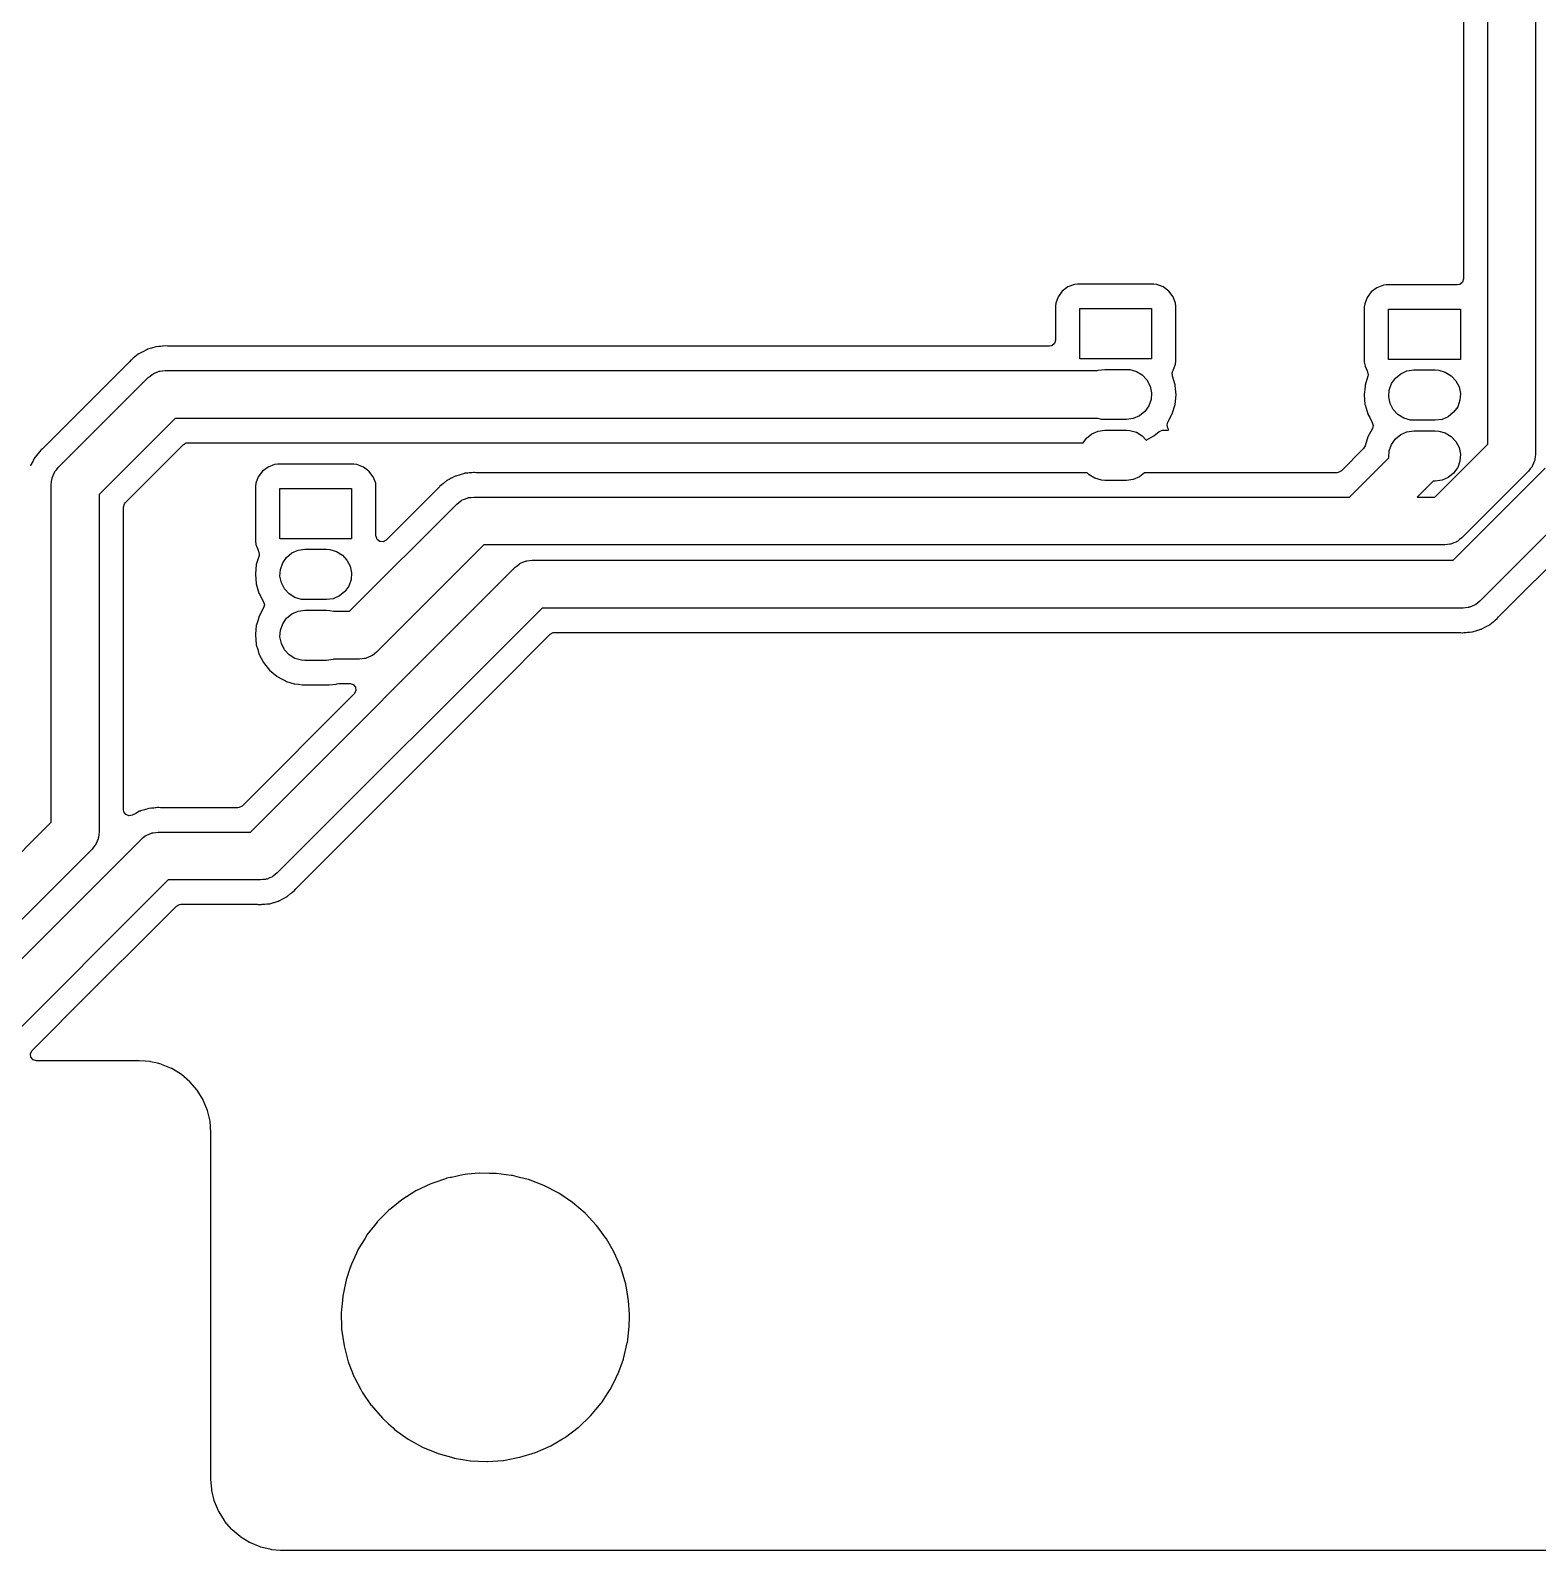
# Model space of a CAD drawing. Extents: x 3.12 to 8.82, y -4 to -1.46.
# Drawn here: x 6.959 to 8.199, y -3.965 to -2.714 of the extents above; entities that cross this region are included whole.
import ezdxf

# ---------------------------------------------------------------- set-up
doc = ezdxf.new("R2010")
doc.units = 0
doc.header["$MEASUREMENT"] = 0
doc.layers.add('BLACK', color=7, linetype='CONTINUOUS')

msp = doc.modelspace()

# ---------------------------------------------------------------- linework, layer by layer
at = {"layer": 'BLACK', "linetype": 'CONTINUOUS'}
for p, q in [((8.1583, -3.0549), (8.1583, -2.0733)), ((8.1977, -2.0651), (8.1977, -3.063)), ((8.1383, -2.0836), (8.1383, -2.9189)), ((7.8129, -2.9255), (7.8083, -2.929)), ((7.8183, -2.9235), (7.8129, -2.9255)), ((7.8208, -2.9232), (7.8183, -2.9235)), ((7.8836, -2.9232), (7.8208, -2.9232)), ((7.886, -2.9235), (7.8836, -2.9232)), ((7.8914, -2.9255), (7.886, -2.9235)), ((7.896, -2.929), (7.8914, -2.9255)), ((8.0725, -2.9241), (8.0671, -2.9261)), ((8.0749, -2.9238), (8.0725, -2.9241)), ((8.1333, -2.9238), (8.0749, -2.9238)), ((8.1354, -2.9234), (8.1333, -2.9238)), ((8.1375, -2.9215), (8.1354, -2.9234)), ((8.1383, -2.9189), (8.1375, -2.9215)), ((7.8049, -2.9336), (7.8029, -2.9389)), ((7.8083, -2.929), (7.8049, -2.9336)), ((7.8994, -2.9336), (7.896, -2.929)), ((7.9015, -2.9389), (7.8994, -2.9336)), ((8.0591, -2.9341), (8.0571, -2.9395)), ((8.0625, -2.9295), (8.0591, -2.9341)), ((8.0671, -2.9261), (8.0625, -2.9295)), ((7.8029, -2.9389), (7.8026, -2.9414)), ((7.8026, -2.9414), (7.8026, -2.9693)), ((7.8226, -2.9846), (7.8226, -2.9433)), ((7.8226, -2.9433), (7.8817, -2.9433)), ((7.8817, -2.9433), (7.8817, -2.9846)), ((7.9017, -2.9414), (7.9015, -2.9389)), ((7.9017, -2.9865), (7.9017, -2.9414)), ((8.0571, -2.9395), (8.0568, -2.9419)), ((8.0568, -2.9419), (8.0568, -2.9871)), ((8.0768, -2.9852), (8.0768, -2.9438)), ((8.0768, -2.9438), (8.1359, -2.9438)), ((8.1359, -2.9438), (8.1359, -2.9852)), ((7.0588, -2.9759), (7.0555, -2.9768)), ((7.0623, -2.9748), (7.0588, -2.9759)), ((7.0588, -2.9759), (7.0588, -2.9759)), ((7.0625, -2.9748), (7.0623, -2.9748)), ((7.0627, -2.9747), (7.0625, -2.9748)), ((7.065, -2.9745), (7.0627, -2.9747)), ((7.0664, -2.9744), (7.065, -2.9745)), ((7.068, -2.9742), (7.0664, -2.9744)), ((7.0664, -2.9744), (7.0664, -2.9744)), ((7.0681, -2.9742), (7.068, -2.9742)), ((7.068, -2.9742), (7.068, -2.9742)), ((7.0682, -2.9742), (7.0681, -2.9742)), ((7.0683, -2.9742), (7.0682, -2.9742)), ((7.0685, -2.9742), (7.0683, -2.9742)), ((7.0705, -2.974), (7.0685, -2.9742)), ((7.0719, -2.9742), (7.0705, -2.974)), ((7.072, -2.9742), (7.0719, -2.9742)), ((7.0725, -2.9742), (7.072, -2.9742)), ((7.7977, -2.9742), (7.0725, -2.9742)), ((7.7997, -2.9738), (7.7977, -2.9742)), ((7.8018, -2.972), (7.7997, -2.9738)), ((7.8026, -2.9693), (7.8018, -2.972)), ((7.0405, -2.9874), (6.9696, -3.0582)), ((7.0408, -2.987), (7.0405, -2.9874)), ((7.0418, -2.9858), (7.0408, -2.987)), ((7.042, -2.9856), (7.0418, -2.9858)), ((7.0418, -2.9858), (7.0418, -2.9858)), ((7.0433, -2.9846), (7.042, -2.9856)), ((7.0434, -2.9844), (7.0433, -2.9846)), ((7.0435, -2.9844), (7.0434, -2.9844)), ((7.0436, -2.9843), (7.0435, -2.9844)), ((7.0437, -2.9842), (7.0436, -2.9843)), ((7.0451, -2.9831), (7.0437, -2.9842)), ((7.0437, -2.9842), (7.0437, -2.9842)), ((7.0478, -2.9809), (7.0451, -2.983)), ((7.0451, -2.983), (7.0451, -2.9831)), ((7.048, -2.9807), (7.0478, -2.9809)), ((7.0478, -2.9809), (7.0478, -2.9809)), ((7.0482, -2.9806), (7.048, -2.9807)), ((7.0483, -2.9805), (7.0482, -2.9806)), ((7.0485, -2.9804), (7.0483, -2.9805)), ((7.0516, -2.9788), (7.0485, -2.9804)), ((7.0546, -2.9772), (7.0516, -2.9788)), ((7.0516, -2.9788), (7.0516, -2.9788)), ((7.0549, -2.9771), (7.0546, -2.9772)), ((7.0551, -2.977), (7.0549, -2.9771)), ((7.0552, -2.9769), (7.0551, -2.977)), ((7.0555, -2.9768), (7.0552, -2.9769)), ((7.0555, -2.9768), (7.0555, -2.9768)), ((7.8817, -2.9846), (7.8226, -2.9846)), ((7.9015, -2.9889), (7.9017, -2.9865)), ((8.0568, -2.9871), (8.0571, -2.9895)), ((8.1359, -2.9852), (8.0768, -2.9852)), ((6.9821, -3.0741), (7.0561, -3)), ((7.0561, -3), (7.0578, -2.9988)), ((7.0578, -2.9988), (7.0594, -2.9974)), ((7.0594, -2.9974), (7.0601, -2.9971)), ((7.0601, -2.9971), (7.0606, -2.9967)), ((7.0606, -2.9967), (7.0626, -2.9959)), ((7.0626, -2.9959), (7.0645, -2.995)), ((7.0645, -2.995), (7.0652, -2.9949)), ((7.0652, -2.9949), (7.0659, -2.9947)), ((7.0659, -2.9947), (7.068, -2.9946)), ((7.068, -2.9946), (7.0701, -2.9943)), ((7.0701, -2.9943), (7.8372, -2.9943)), ((7.8372, -2.9943), (7.8377, -2.994)), ((7.8377, -2.994), (7.8433, -2.9933)), ((7.8433, -2.9933), (7.861, -2.9933)), ((7.861, -2.9933), (7.8638, -2.9935)), ((7.8638, -2.9935), (7.8693, -2.995)), ((7.8693, -2.995), (7.8741, -2.9979)), ((7.8741, -2.9979), (7.8779, -3.002)), ((7.8987, -2.996), (7.8992, -2.9946)), ((7.899, -2.9986), (7.8987, -2.996)), ((7.899, -2.9989), (7.8989, -2.9986)), ((7.8989, -2.9986), (7.899, -2.9986)), ((7.9011, -3.0059), (7.899, -2.9989)), ((7.899, -2.9989), (7.899, -2.9989)), ((7.8992, -2.9946), (7.8994, -2.9943)), ((7.8994, -2.9943), (7.9015, -2.9889)), ((8.0571, -2.9895), (8.0575, -2.9907)), ((8.0597, -2.999), (8.0574, -3.0063)), ((8.0575, -2.9907), (8.059, -2.9946)), ((8.059, -2.9946), (8.059, -2.9946)), ((8.059, -2.9946), (8.0591, -2.9949)), ((8.0591, -2.9949), (8.0593, -2.9952)), ((8.0593, -2.9952), (8.0593, -2.9952)), ((8.0593, -2.9952), (8.0599, -2.9979)), ((8.0599, -2.9979), (8.0597, -2.999)), ((8.0791, -3.005), (8.0824, -3.0004)), ((8.0824, -3.0004), (8.0867, -2.9969)), ((8.0867, -2.9969), (8.0919, -2.9946)), ((8.0919, -2.9946), (8.0975, -2.9938)), ((8.0975, -2.9938), (8.1152, -2.9938)), ((8.1152, -2.9938), (8.118, -2.994)), ((8.118, -2.994), (8.1234, -2.9956)), ((8.1234, -2.9956), (8.1282, -2.9985)), ((8.1282, -2.9985), (8.1321, -3.0026)), ((7.8779, -3.002), (7.8805, -3.007)), ((7.8805, -3.007), (7.8817, -3.0125)), ((7.8817, -3.0125), (7.8813, -3.0181)), ((7.9012, -3.0063), (7.9011, -3.0059)), ((7.9012, -3.0065), (7.9012, -3.0063)), ((7.9015, -3.0092), (7.9012, -3.0065)), ((7.9012, -3.0065), (7.9012, -3.0065)), ((7.9019, -3.0142), (7.9015, -3.0092)), ((8.0574, -3.007), (8.0566, -3.0142)), ((8.0574, -3.0063), (8.0574, -3.0065)), ((8.0574, -3.0065), (8.0574, -3.0065)), ((8.0574, -3.0065), (8.0574, -3.007)), ((8.0769, -3.0159), (8.0773, -3.0103)), ((8.0773, -3.0103), (8.0791, -3.005)), ((8.1321, -3.0026), (8.1347, -3.0076)), ((8.1347, -3.0076), (8.1358, -3.0131)), ((8.1358, -3.0131), (8.1354, -3.0187)), ((7.8794, -3.0234), (7.8761, -3.028)), ((7.8813, -3.0181), (7.8794, -3.0234)), ((7.8987, -3.0298), (7.9011, -3.0222)), ((7.9011, -3.0222), (7.9019, -3.0142)), ((8.0566, -3.0142), (8.0573, -3.0222)), ((8.0573, -3.0222), (8.0574, -3.0224)), ((8.0574, -3.0224), (8.0574, -3.0224)), ((8.0574, -3.0224), (8.059, -3.028)), ((8.078, -3.0214), (8.0769, -3.0159)), ((8.0806, -3.0264), (8.078, -3.0214)), ((8.1336, -3.024), (8.1303, -3.0286)), ((8.1354, -3.0187), (8.1336, -3.024)), ((7.0782, -3.0336), (7.0157, -3.0962)), ((7.8377, -3.0336), (7.0782, -3.0336)), ((7.8405, -3.0344), (7.8377, -3.0336)), ((7.8433, -3.0346), (7.8405, -3.0344)), ((7.861, -3.0346), (7.8433, -3.0346)), ((7.8666, -3.0338), (7.861, -3.0346)), ((7.8718, -3.0316), (7.8666, -3.0338)), ((7.8761, -3.028), (7.8718, -3.0316)), ((7.8945, -3.039), (7.895, -3.0366)), ((7.895, -3.0366), (7.8987, -3.0298)), ((8.059, -3.028), (8.0596, -3.0298)), ((8.0596, -3.0298), (8.0597, -3.03)), ((8.0597, -3.03), (8.0597, -3.03)), ((8.0597, -3.03), (8.0612, -3.0329)), ((8.0612, -3.0329), (8.0633, -3.0369)), ((8.0633, -3.0369), (8.0633, -3.0369)), ((8.0633, -3.0369), (8.0633, -3.0369)), ((8.0633, -3.0369), (8.0633, -3.0369)), ((8.0633, -3.0369), (8.0641, -3.0395)), ((8.0844, -3.0305), (8.0806, -3.0264)), ((8.0893, -3.0335), (8.0844, -3.0305)), ((8.0947, -3.035), (8.0893, -3.0335)), ((8.0975, -3.0352), (8.0947, -3.035)), ((8.1152, -3.0352), (8.0975, -3.0352)), ((8.1208, -3.0344), (8.1152, -3.0352)), ((8.1259, -3.0322), (8.1208, -3.0344)), ((8.1303, -3.0286), (8.1259, -3.0322)), ((7.8255, -3.0536), (7.8282, -3.0498)), ((7.8282, -3.0498), (7.8326, -3.0463)), ((7.8326, -3.0463), (7.8377, -3.044)), ((7.8377, -3.044), (7.8433, -3.0433)), ((7.8433, -3.0433), (7.861, -3.0433)), ((7.861, -3.0433), (7.8638, -3.0435)), ((7.8638, -3.0435), (7.8693, -3.045)), ((7.8693, -3.045), (7.8741, -3.0479)), ((7.8741, -3.0479), (7.8773, -3.0514)), ((7.8773, -3.0514), (7.8837, -3.048)), ((7.8837, -3.048), (7.8881, -3.0444)), ((7.8881, -3.0444), (7.8907, -3.0433)), ((7.8907, -3.0433), (7.8912, -3.0433)), ((7.8912, -3.0433), (7.8954, -3.0433)), ((7.8952, -3.0416), (7.8945, -3.039)), ((7.8953, -3.0417), (7.8952, -3.0416)), ((7.8952, -3.0416), (7.8952, -3.0416)), ((7.8952, -3.0416), (7.8952, -3.0416)), ((7.8953, -3.0418), (7.8953, -3.0417)), ((7.8959, -3.0429), (7.8953, -3.0418)), ((7.8954, -3.0433), (7.8959, -3.0431)), ((7.896, -3.043), (7.8959, -3.0429)), ((7.8959, -3.0431), (7.896, -3.043)), ((8.0598, -3.0487), (8.0574, -3.0563)), ((8.0635, -3.0419), (8.0598, -3.0487)), ((8.0641, -3.0395), (8.0635, -3.0419)), ((8.0791, -3.055), (8.0824, -3.0504)), ((8.0824, -3.0504), (8.0867, -3.0469)), ((8.0867, -3.0469), (8.0919, -3.0446)), ((8.0919, -3.0446), (8.0975, -3.0438)), ((8.0975, -3.0438), (8.1152, -3.0438)), ((8.1152, -3.0438), (8.118, -3.044)), ((8.118, -3.044), (8.1234, -3.0456)), ((8.1234, -3.0456), (8.1282, -3.0485)), ((8.1282, -3.0485), (8.1321, -3.0526)), ((6.9654, -3.0627), (6.9631, -3.0655)), ((6.9655, -3.0626), (6.9654, -3.0627)), ((6.9665, -3.0613), (6.9655, -3.0626)), ((6.9666, -3.0612), (6.9665, -3.0613)), ((6.9667, -3.0612), (6.9666, -3.0612)), ((6.9668, -3.061), (6.9667, -3.0612)), ((6.9679, -3.0597), (6.9668, -3.061)), ((6.9681, -3.0595), (6.9679, -3.0597)), ((6.9692, -3.0586), (6.9681, -3.0595)), ((6.9696, -3.0582), (6.9692, -3.0586)), ((7.0372, -3.103), (7.0851, -3.0551)), ((7.0851, -3.0551), (7.0875, -3.0538)), ((7.0875, -3.0538), (7.0886, -3.0536)), ((7.0886, -3.0536), (7.8255, -3.0536)), ((8.0562, -3.0585), (8.0379, -3.0768)), ((8.0574, -3.0563), (8.0562, -3.0585)), ((8.0574, -3.0563), (8.0574, -3.0563)), ((8.0769, -3.0659), (8.0773, -3.0603)), ((8.0773, -3.0603), (8.0791, -3.055)), ((8.1149, -3.0983), (8.1583, -3.0549)), ((8.1321, -3.0526), (8.1347, -3.0576)), ((8.1347, -3.0576), (8.1358, -3.0631)), ((8.1358, -3.0631), (8.1354, -3.0687)), ((8.1977, -3.063), (8.1974, -3.0651)), ((6.9593, -3.0725), (6.9592, -3.0727)), ((6.9594, -3.0721), (6.9593, -3.0723)), ((6.9593, -3.0723), (6.9593, -3.0725)), ((6.9611, -3.0691), (6.9594, -3.0721)), ((6.9594, -3.0721), (6.9594, -3.0721)), ((6.9616, -3.0681), (6.9611, -3.069)), ((6.9611, -3.069), (6.9611, -3.0691)), ((6.9628, -3.0658), (6.9616, -3.0681)), ((6.963, -3.0656), (6.9628, -3.0658)), ((6.9631, -3.0655), (6.963, -3.0656)), ((6.9794, -3.0774), (6.9808, -3.0758)), ((6.9808, -3.0758), (6.9821, -3.0741)), ((7.1548, -3.0736), (7.1502, -3.077)), ((7.1601, -3.0716), (7.1548, -3.0736)), ((7.1626, -3.0713), (7.1601, -3.0716)), ((7.2254, -3.0713), (7.1626, -3.0713)), ((7.2279, -3.0716), (7.2254, -3.0713)), ((7.2332, -3.0736), (7.2279, -3.0716)), ((7.2378, -3.077), (7.2332, -3.0736)), ((8.0447, -3.0983), (8.0769, -3.0661)), ((8.0769, -3.0661), (8.0769, -3.0659)), ((8.1298, -3.1503), (8.2057, -3.0745)), ((8.1336, -3.074), (8.1303, -3.0786)), ((8.1354, -3.0687), (8.1336, -3.074)), ((8.1932, -3.0752), (8.1919, -3.0769)), ((8.1946, -3.0737), (8.1932, -3.0752)), ((8.1949, -3.073), (8.1946, -3.0737)), ((8.1953, -3.0724), (8.1949, -3.073)), ((8.196, -3.0705), (8.1953, -3.0724)), ((8.1969, -3.0686), (8.196, -3.0705)), ((8.197, -3.0679), (8.1969, -3.0686)), ((8.1972, -3.0672), (8.197, -3.0679)), ((8.1974, -3.0651), (8.1972, -3.0672)), ((6.9763, -3.088), (6.9766, -3.0859)), ((6.9763, -3.3658), (6.9763, -3.088)), ((6.9766, -3.0859), (6.9768, -3.0838)), ((6.9768, -3.0838), (6.977, -3.0832)), ((6.977, -3.0832), (6.9771, -3.0825)), ((6.9771, -3.0825), (6.978, -3.0805)), ((6.978, -3.0805), (6.9787, -3.0786)), ((6.9787, -3.0786), (6.9791, -3.078)), ((6.9791, -3.078), (6.9794, -3.0774)), ((7.1447, -3.087), (7.1445, -3.0894)), ((7.1467, -3.0816), (7.1447, -3.087)), ((7.1502, -3.077), (7.1467, -3.0816)), ((7.2413, -3.0816), (7.2378, -3.077)), ((7.2433, -3.087), (7.2413, -3.0816)), ((7.2435, -3.0894), (7.2433, -3.087)), ((7.2972, -3.0886), (7.2959, -3.0897)), ((7.2974, -3.0885), (7.2972, -3.0886)), ((7.2975, -3.0883), (7.2974, -3.0884)), ((7.2974, -3.0884), (7.2974, -3.0885)), ((7.299, -3.0871), (7.2975, -3.0883)), ((7.2991, -3.0871), (7.299, -3.0871)), ((7.3019, -3.0848), (7.2991, -3.0871)), ((7.3021, -3.0847), (7.3019, -3.0848)), ((7.3023, -3.0845), (7.3021, -3.0847)), ((7.3037, -3.0838), (7.3023, -3.0845)), ((7.3055, -3.0829), (7.3037, -3.0838)), ((7.3056, -3.0828), (7.3055, -3.0829)), ((7.3086, -3.0812), (7.3056, -3.0828)), ((7.3088, -3.0811), (7.3086, -3.0812)), ((7.3086, -3.0812), (7.3086, -3.0812)), ((7.309, -3.0811), (7.3088, -3.0811)), ((7.3092, -3.081), (7.309, -3.0811)), ((7.3127, -3.0799), (7.3092, -3.081)), ((7.3163, -3.0789), (7.3127, -3.0799)), ((7.3127, -3.0799), (7.3127, -3.0799)), ((7.3165, -3.0788), (7.3163, -3.0789)), ((7.3167, -3.0788), (7.3165, -3.0788)), ((7.319, -3.0786), (7.3167, -3.0788)), ((7.3203, -3.0785), (7.319, -3.0786)), ((7.3204, -3.0785), (7.3203, -3.0785)), ((7.3212, -3.0784), (7.3204, -3.0785)), ((7.322, -3.0783), (7.3212, -3.0784)), ((7.3222, -3.0783), (7.322, -3.0783)), ((7.3223, -3.0783), (7.3222, -3.0783)), ((7.3224, -3.0783), (7.3223, -3.0783)), ((7.3237, -3.0782), (7.3224, -3.0783)), ((7.3244, -3.0781), (7.3237, -3.0782)), ((7.3247, -3.0781), (7.3244, -3.0781)), ((7.3259, -3.0783), (7.3247, -3.0781)), ((7.3247, -3.0781), (7.3247, -3.0781)), ((7.3264, -3.0783), (7.3259, -3.0783)), ((7.8287, -3.0783), (7.3264, -3.0783)), ((7.8303, -3.08), (7.8287, -3.0783)), ((7.8351, -3.0829), (7.8303, -3.08)), ((7.8405, -3.0844), (7.8351, -3.0829)), ((7.8433, -3.0846), (7.8405, -3.0844)), ((7.861, -3.0846), (7.8433, -3.0846)), ((7.8666, -3.0838), (7.861, -3.0846)), ((7.8718, -3.0816), (7.8666, -3.0838)), ((7.8758, -3.0783), (7.8718, -3.0816)), ((8.0344, -3.0783), (7.8758, -3.0783)), ((8.0354, -3.0782), (8.0344, -3.0783)), ((8.0379, -3.0768), (8.0354, -3.0782)), ((8.1135, -3.0852), (8.1004, -3.0983)), ((8.1152, -3.0852), (8.1135, -3.0852)), ((8.1208, -3.0844), (8.1152, -3.0852)), ((8.1259, -3.0822), (8.1208, -3.0844)), ((8.1303, -3.0786), (8.1259, -3.0822)), ((8.1919, -3.0769), (8.1369, -3.1319)), ((7.0157, -3.0962), (7.0157, -3.374)), ((7.1445, -3.0894), (7.1445, -3.1346)), ((7.1645, -3.1327), (7.1645, -3.0913)), ((7.1645, -3.0913), (7.2235, -3.0913)), ((7.2235, -3.0913), (7.2235, -3.1327)), ((7.2435, -3.1303), (7.2435, -3.0894)), ((7.2944, -3.0914), (7.252, -3.1338)), ((7.2947, -3.0911), (7.2944, -3.0914)), ((7.2957, -3.0899), (7.2947, -3.0911)), ((7.2959, -3.0897), (7.2957, -3.0899)), ((7.2957, -3.0899), (7.2957, -3.0899)), ((7.314, -3.1011), (7.3146, -3.1007)), ((7.3146, -3.1007), (7.3165, -3.1)), ((7.3165, -3.1), (7.3185, -3.0991)), ((7.3185, -3.0991), (7.3192, -3.099)), ((7.3192, -3.099), (7.3198, -3.0988)), ((7.3198, -3.0988), (7.3219, -3.0986)), ((7.3219, -3.0986), (7.324, -3.0983)), ((7.324, -3.0983), (8.0447, -3.0983)), ((8.1004, -3.0983), (8.1149, -3.0983)), ((8.2393, -3.0965), (8.1519, -3.1839)), ((7.0357, -3.1065), (7.0365, -3.1038)), ((7.0357, -3.3556), (7.0357, -3.1065)), ((7.0365, -3.1038), (7.0372, -3.103)), ((7.2218, -3.1923), (7.3101, -3.1041)), ((7.3101, -3.1041), (7.3118, -3.1028)), ((7.3118, -3.1028), (7.3134, -3.1014)), ((7.3134, -3.1014), (7.314, -3.1011)), ((8.1676, -3.1966), (8.2517, -3.1124)), ((7.1445, -3.1346), (7.1447, -3.137)), ((7.1447, -3.137), (7.1448, -3.1373)), ((7.1448, -3.1373), (7.1466, -3.1421)), ((7.2235, -3.1327), (7.1645, -3.1327)), ((7.2436, -3.1307), (7.2435, -3.1303)), ((7.2445, -3.1333), (7.2436, -3.1307)), ((7.3322, -3.1377), (7.2439, -3.2259)), ((7.2468, -3.135), (7.2445, -3.1333)), ((7.2496, -3.1352), (7.2468, -3.135)), ((7.252, -3.1338), (7.2496, -3.1352)), ((8.0529, -3.1377), (7.3322, -3.1377)), ((8.123, -3.1377), (8.0529, -3.1377)), ((8.1251, -3.1374), (8.123, -3.1377)), ((8.1272, -3.1372), (8.1251, -3.1374)), ((8.1279, -3.137), (8.1272, -3.1372)), ((8.1286, -3.1369), (8.1279, -3.137)), ((8.1305, -3.136), (8.1286, -3.1369)), ((8.1324, -3.1353), (8.1305, -3.136)), ((8.133, -3.1349), (8.1324, -3.1353)), ((8.1337, -3.1346), (8.133, -3.1349)), ((8.1352, -3.1332), (8.1337, -3.1346)), ((8.1369, -3.1319), (8.1352, -3.1332)), ((7.1473, -3.1465), (7.1451, -3.1538)), ((7.1466, -3.1421), (7.1466, -3.1421)), ((7.1466, -3.1421), (7.1467, -3.1424)), ((7.1467, -3.1424), (7.1469, -3.1427)), ((7.1469, -3.1427), (7.1469, -3.1427)), ((7.1469, -3.1427), (7.1475, -3.1454)), ((7.1475, -3.1454), (7.1473, -3.1465)), ((7.1668, -3.1525), (7.17, -3.1479)), ((7.17, -3.1479), (7.1744, -3.1443)), ((7.1744, -3.1443), (7.1796, -3.1421)), ((7.1796, -3.1421), (7.1851, -3.1413)), ((7.1851, -3.1413), (7.2029, -3.1413)), ((7.2029, -3.1413), (7.2057, -3.1415)), ((7.2057, -3.1415), (7.2111, -3.143)), ((7.2111, -3.143), (7.2159, -3.146)), ((7.2159, -3.146), (7.2197, -3.1501)), ((7.2197, -3.1501), (7.2223, -3.1551)), ((7.3645, -3.152), (7.3665, -3.1511)), ((7.3665, -3.1511), (7.3672, -3.151)), ((7.3672, -3.151), (7.3678, -3.1508)), ((7.3678, -3.1508), (7.3699, -3.1506)), ((7.3699, -3.1506), (7.372, -3.1503)), ((7.372, -3.1503), (8.1298, -3.1503)), ((7.1402, -3.3739), (7.3581, -3.1561)), ((7.1451, -3.1538), (7.1443, -3.1617)), ((7.1443, -3.1617), (7.145, -3.1697)), ((7.1645, -3.1634), (7.1649, -3.1578)), ((7.1657, -3.1689), (7.1645, -3.1634)), ((7.1649, -3.1578), (7.1668, -3.1525)), ((7.2223, -3.1551), (7.2235, -3.1606)), ((7.2235, -3.1606), (7.2231, -3.1662)), ((7.3581, -3.1561), (7.3598, -3.1548)), ((7.3598, -3.1548), (7.3614, -3.1534)), ((7.3614, -3.1534), (7.362, -3.1531)), ((7.362, -3.1531), (7.3626, -3.1527)), ((7.3626, -3.1527), (7.3645, -3.152)), ((7.145, -3.1697), (7.1472, -3.1773)), ((7.1683, -3.1739), (7.1657, -3.1689)), ((7.1721, -3.178), (7.1683, -3.1739)), ((7.218, -3.1761), (7.2136, -3.1797)), ((7.2212, -3.1715), (7.218, -3.1761)), ((7.2231, -3.1662), (7.2212, -3.1715)), ((7.1472, -3.1773), (7.1473, -3.1775)), ((7.1473, -3.1775), (7.1473, -3.1775)), ((7.1473, -3.1775), (7.1491, -3.1809)), ((7.1491, -3.1809), (7.1509, -3.1844)), ((7.1509, -3.1844), (7.1509, -3.1844)), ((7.1509, -3.1844), (7.1509, -3.1844)), ((7.1509, -3.1844), (7.1509, -3.1844)), ((7.1509, -3.1844), (7.1517, -3.187)), ((7.1517, -3.187), (7.1511, -3.1894)), ((7.1769, -3.181), (7.1721, -3.178)), ((7.1823, -3.1825), (7.1769, -3.181)), ((7.1851, -3.1827), (7.1823, -3.1825)), ((7.2029, -3.1827), (7.1851, -3.1827)), ((7.2084, -3.1819), (7.2029, -3.1827)), ((7.2136, -3.1797), (7.2084, -3.1819)), ((8.1455, -3.188), (8.1435, -3.1889)), ((8.1474, -3.1873), (8.1455, -3.188)), ((8.148, -3.1869), (8.1474, -3.1873)), ((8.1486, -3.1866), (8.148, -3.1869)), ((8.1502, -3.1852), (8.1486, -3.1866)), ((8.1519, -3.1839), (8.1502, -3.1852)), ((7.1465, -3.1994), (7.1452, -3.2035)), ((7.1475, -3.1962), (7.1465, -3.1994)), ((7.1511, -3.1894), (7.1475, -3.1962)), ((7.3802, -3.1897), (7.1623, -3.4075)), ((7.1668, -3.2025), (7.17, -3.1979)), ((7.17, -3.1979), (7.1744, -3.1943)), ((7.1744, -3.1943), (7.1796, -3.1921)), ((7.1796, -3.1921), (7.1851, -3.1913)), ((7.1851, -3.1913), (7.2029, -3.1913)), ((7.2029, -3.1913), (7.2057, -3.1915)), ((7.2057, -3.1915), (7.2085, -3.1923)), ((7.2085, -3.1923), (7.2218, -3.1923)), ((8.138, -3.1897), (7.3802, -3.1897)), ((8.1401, -3.1894), (8.138, -3.1897)), ((8.1422, -3.1892), (8.1401, -3.1894)), ((8.1428, -3.189), (8.1422, -3.1892)), ((8.1435, -3.1889), (8.1428, -3.189)), ((8.1601, -3.2032), (8.1629, -3.2009)), ((8.1629, -3.2009), (8.163, -3.2009)), ((8.163, -3.2009), (8.1645, -3.1997)), ((8.1645, -3.1997), (8.1646, -3.1996)), ((8.1646, -3.1995), (8.1648, -3.1994)), ((8.1646, -3.1996), (8.1646, -3.1995)), ((8.1648, -3.1994), (8.1661, -3.1983)), ((8.1661, -3.1983), (8.1673, -3.1969)), ((8.1673, -3.1969), (8.1676, -3.1966)), ((7.1451, -3.204), (7.1443, -3.2112)), ((7.1443, -3.2112), (7.1443, -3.2117)), ((7.1443, -3.2117), (7.145, -3.2197)), ((7.1452, -3.2035), (7.1451, -3.2038)), ((7.1451, -3.2038), (7.1451, -3.204)), ((7.1451, -3.204), (7.1451, -3.204)), ((7.1645, -3.2134), (7.1649, -3.2078)), ((7.1657, -3.2189), (7.1645, -3.2134)), ((7.1649, -3.2078), (7.1668, -3.2025)), ((7.3427, -3.2555), (7.387, -3.2112)), ((7.387, -3.2112), (7.3894, -3.2098)), ((7.3894, -3.2098), (7.3905, -3.2097)), ((7.3905, -3.2097), (8.1356, -3.2097)), ((8.1356, -3.2097), (8.1361, -3.2097)), ((8.1361, -3.2097), (8.1373, -3.2099)), ((8.1373, -3.2099), (8.1373, -3.2099)), ((8.1373, -3.2099), (8.1376, -3.2099)), ((8.1376, -3.2099), (8.1386, -3.2098)), ((8.1386, -3.2098), (8.1396, -3.2097)), ((8.1396, -3.2097), (8.1397, -3.2097)), ((8.1397, -3.2097), (8.1398, -3.2097)), ((8.1398, -3.2097), (8.14, -3.2097)), ((8.14, -3.2097), (8.1404, -3.2097)), ((8.1404, -3.2097), (8.1416, -3.2095)), ((8.1416, -3.2095), (8.1417, -3.2095)), ((8.1417, -3.2095), (8.1434, -3.2094)), ((8.1434, -3.2094), (8.1453, -3.2092)), ((8.1453, -3.2092), (8.1455, -3.2092)), ((8.1455, -3.2092), (8.1457, -3.2091)), ((8.1457, -3.2091), (8.1493, -3.2081)), ((8.1493, -3.2081), (8.1526, -3.2071)), ((8.1493, -3.2081), (8.1493, -3.2081)), ((8.1526, -3.2071), (8.1528, -3.207)), ((8.1526, -3.2071), (8.1526, -3.2071)), ((8.1528, -3.207), (8.153, -3.2069)), ((8.153, -3.2069), (8.1532, -3.2069)), ((8.1532, -3.2069), (8.1534, -3.2068)), ((8.1534, -3.2068), (8.1564, -3.2052)), ((8.1564, -3.2052), (8.1565, -3.2051)), ((8.1565, -3.2051), (8.1577, -3.2045)), ((8.1577, -3.2045), (8.1595, -3.2036)), ((8.1595, -3.2036), (8.1597, -3.2035)), ((8.1597, -3.2035), (8.1599, -3.2033)), ((8.1599, -3.2033), (8.1601, -3.2032)), ((7.145, -3.2197), (7.145, -3.2199)), ((7.145, -3.2199), (7.145, -3.2199)), ((7.145, -3.2199), (7.1462, -3.2238)), ((7.1462, -3.2238), (7.1472, -3.2273)), ((7.1683, -3.2239), (7.1657, -3.2189)), ((7.1721, -3.228), (7.1683, -3.2239)), ((7.2439, -3.2259), (7.2422, -3.2272)), ((7.1472, -3.2273), (7.1509, -3.2344)), ((7.1509, -3.2344), (7.1559, -3.2406)), ((7.1769, -3.231), (7.1721, -3.228)), ((7.1823, -3.2325), (7.1769, -3.231)), ((7.1851, -3.2327), (7.1823, -3.2325)), ((7.2029, -3.2327), (7.1851, -3.2327)), ((7.2084, -3.2319), (7.2029, -3.2327)), ((7.2089, -3.2317), (7.2084, -3.2319)), ((7.23, -3.2317), (7.2089, -3.2317)), ((7.2321, -3.2314), (7.23, -3.2317)), ((7.2342, -3.2312), (7.2321, -3.2314)), ((7.2348, -3.231), (7.2342, -3.2312)), ((7.2355, -3.2309), (7.2348, -3.231)), ((7.2375, -3.23), (7.2355, -3.2309)), ((7.2394, -3.2293), (7.2375, -3.23)), ((7.24, -3.2289), (7.2394, -3.2293)), ((7.2406, -3.2286), (7.24, -3.2289)), ((7.2422, -3.2272), (7.2406, -3.2286)), ((7.1559, -3.2406), (7.162, -3.2457)), ((7.162, -3.2457), (7.1623, -3.2459)), ((7.1623, -3.2459), (7.1623, -3.2459)), ((7.1623, -3.2459), (7.1657, -3.2478)), ((7.1657, -3.2478), (7.169, -3.2496)), ((7.169, -3.2496), (7.1699, -3.2499)), ((7.1699, -3.2499), (7.1763, -3.2519)), ((7.2257, -3.2602), (7.1334, -3.3525)), ((7.1763, -3.2519), (7.1766, -3.252)), ((7.1766, -3.252), (7.1769, -3.252)), ((7.1769, -3.252), (7.1769, -3.252)), ((7.1769, -3.252), (7.1798, -3.2523)), ((7.1798, -3.2523), (7.1829, -3.2527)), ((7.1829, -3.2527), (7.2049, -3.2527)), ((7.2049, -3.2527), (7.2108, -3.2521)), ((7.2108, -3.2521), (7.2114, -3.2519)), ((7.2114, -3.2519), (7.2129, -3.2517)), ((7.2129, -3.2517), (7.2222, -3.2517)), ((7.2222, -3.2517), (7.2249, -3.2525)), ((7.2249, -3.2525), (7.2267, -3.2546)), ((7.2259, -3.2599), (7.2257, -3.2602)), ((7.2271, -3.2574), (7.2259, -3.2599)), ((7.2267, -3.2546), (7.2271, -3.2574)), ((7.2893, -3.3089), (7.3427, -3.2555)), ((7.2824, -3.3158), (7.2893, -3.3089)), ((7.1968, -3.4014), (7.2824, -3.3158)), ((7.036, -3.3572), (7.0357, -3.3556)), ((7.0376, -3.3595), (7.036, -3.3572)), ((7.0402, -3.3605), (7.0376, -3.3595)), ((7.0429, -3.36), (7.0402, -3.3605)), ((7.0459, -3.3585), (7.0429, -3.36)), ((7.049, -3.3568), (7.0459, -3.3585)), ((7.0459, -3.3585), (7.0459, -3.3585)), ((7.0492, -3.3567), (7.049, -3.3568)), ((7.0494, -3.3567), (7.0492, -3.3567)), ((7.0496, -3.3566), (7.0494, -3.3567)), ((7.0498, -3.3565), (7.0496, -3.3566)), ((7.0531, -3.3556), (7.0498, -3.3565)), ((7.0498, -3.3565), (7.0498, -3.3565)), ((7.0566, -3.3545), (7.0531, -3.3555)), ((7.0531, -3.3555), (7.0531, -3.3556)), ((7.0568, -3.3545), (7.0566, -3.3545)), ((7.057, -3.3544), (7.0568, -3.3545)), ((7.0589, -3.3542), (7.057, -3.3544)), ((7.0607, -3.3541), (7.0589, -3.3542)), ((7.0619, -3.354), (7.0607, -3.3541)), ((7.0607, -3.3541), (7.0607, -3.3541)), ((7.0624, -3.3539), (7.0619, -3.354)), ((7.0625, -3.3539), (7.0624, -3.3539)), ((7.0626, -3.3539), (7.0625, -3.3539)), ((7.0628, -3.3539), (7.0626, -3.3539)), ((7.0638, -3.3538), (7.0628, -3.3539)), ((7.0648, -3.3537), (7.0638, -3.3538)), ((7.065, -3.3538), (7.0648, -3.3537)), ((7.0663, -3.3539), (7.065, -3.3538)), ((7.065, -3.3538), (7.065, -3.3538)), ((7.0668, -3.3539), (7.0663, -3.3539)), ((7.1299, -3.3539), (7.0668, -3.3539)), ((7.1309, -3.3538), (7.1299, -3.3539)), ((7.1334, -3.3525), (7.1309, -3.3538)), ((6.4978, -3.8443), (6.9763, -3.3658)), ((7.0154, -3.3761), (7.0152, -3.3782)), ((7.0157, -3.374), (7.0154, -3.3761)), ((7.0549, -3.3763), (7.0569, -3.3756)), ((7.0569, -3.3756), (7.0588, -3.3747)), ((7.0588, -3.3747), (7.0595, -3.3746)), ((7.0595, -3.3746), (7.0602, -3.3744)), ((7.0602, -3.3744), (7.0623, -3.3742)), ((7.0623, -3.3742), (7.0644, -3.3739)), ((7.0644, -3.3739), (7.1402, -3.3739)), ((7.0099, -3.3879), (6.5199, -3.8779)), ((6.5278, -3.9023), (7.0505, -3.3797)), ((7.0112, -3.3862), (7.0099, -3.3879)), ((7.0126, -3.3846), (7.0112, -3.3862)), ((7.0129, -3.384), (7.0126, -3.3846)), ((7.0133, -3.3834), (7.0129, -3.384)), ((7.014, -3.3815), (7.0133, -3.3834)), ((7.0149, -3.3795), (7.014, -3.3815)), ((7.015, -3.3788), (7.0149, -3.3795)), ((7.0152, -3.3782), (7.015, -3.3788)), ((7.0505, -3.3797), (7.0521, -3.3784)), ((7.0521, -3.3784), (7.0537, -3.3771)), ((7.0537, -3.3771), (7.0544, -3.3768)), ((7.0544, -3.3768), (7.0549, -3.3763)), ((7.0725, -3.4133), (6.5499, -3.9359)), ((7.1484, -3.4133), (7.0725, -3.4133)), ((7.1505, -3.413), (7.1484, -3.4133)), ((7.1526, -3.4129), (7.1505, -3.413)), ((7.1532, -3.4126), (7.1526, -3.4129)), ((7.1539, -3.4125), (7.1532, -3.4126)), ((7.1558, -3.4116), (7.1539, -3.4125)), ((7.1578, -3.4109), (7.1558, -3.4116)), ((7.1584, -3.4105), (7.1578, -3.4109)), ((7.159, -3.4102), (7.1584, -3.4105)), ((7.1606, -3.4088), (7.159, -3.4102)), ((7.1623, -3.4075), (7.1606, -3.4088)), ((7.178, -3.4202), (7.1968, -3.4014)), ((7.1705, -3.4269), (7.1733, -3.4245)), ((7.1733, -3.4245), (7.1749, -3.4233)), ((7.1733, -3.4245), (7.1733, -3.4245)), ((7.1749, -3.4233), (7.175, -3.4232)), ((7.175, -3.4232), (7.1752, -3.423)), ((7.175, -3.4232), (7.175, -3.4232)), ((7.1752, -3.423), (7.1765, -3.4219)), ((7.1765, -3.4219), (7.1776, -3.4205)), ((7.1776, -3.4205), (7.178, -3.4202)), ((7.0618, -3.4523), (7.0794, -3.4348)), ((7.0794, -3.4348), (7.0818, -3.4334)), ((7.0818, -3.4334), (7.0829, -3.4333)), ((7.0829, -3.4333), (7.1459, -3.4333)), ((7.1459, -3.4333), (7.1465, -3.4334)), ((7.1465, -3.4334), (7.1477, -3.4335)), ((7.1477, -3.4335), (7.1477, -3.4335)), ((7.1477, -3.4335), (7.148, -3.4335)), ((7.148, -3.4335), (7.149, -3.4334)), ((7.149, -3.4334), (7.1499, -3.4333)), ((7.1499, -3.4333), (7.1501, -3.4333)), ((7.1501, -3.4333), (7.1502, -3.4333)), ((7.1502, -3.4333), (7.1503, -3.4333)), ((7.1503, -3.4333), (7.1508, -3.4333)), ((7.1508, -3.4333), (7.152, -3.4332)), ((7.152, -3.4332), (7.1521, -3.4332)), ((7.1521, -3.4332), (7.1538, -3.433)), ((7.1538, -3.433), (7.1557, -3.4328)), ((7.1557, -3.4328), (7.1559, -3.4328)), ((7.1559, -3.4328), (7.1561, -3.4328)), ((7.1561, -3.4328), (7.1596, -3.4317)), ((7.1596, -3.4317), (7.1597, -3.4317)), ((7.1597, -3.4317), (7.163, -3.4307)), ((7.163, -3.4307), (7.163, -3.4307)), ((7.163, -3.4307), (7.1632, -3.4307)), ((7.1632, -3.4307), (7.1634, -3.4306)), ((7.1634, -3.4306), (7.1636, -3.4305)), ((7.1636, -3.4305), (7.1638, -3.4304)), ((7.1638, -3.4304), (7.1668, -3.4288)), ((7.1668, -3.4288), (7.1669, -3.4288)), ((7.1669, -3.4288), (7.1699, -3.4272)), ((7.1699, -3.4272), (7.1701, -3.4271)), ((7.1701, -3.4271), (7.1703, -3.427)), ((7.1703, -3.427), (7.1705, -3.4269)), ((7.0084, -3.5057), (7.0618, -3.4523)), ((6.9606, -3.5535), (7.0084, -3.5057)), ((6.9592, -3.5563), (6.9604, -3.5538)), ((6.9596, -3.5591), (6.9592, -3.5563)), ((6.9614, -3.5612), (6.9596, -3.5591)), ((6.9604, -3.5538), (6.9606, -3.5535)), ((6.9641, -3.562), (6.9614, -3.5612)), ((7.0487, -3.562), (6.9641, -3.562)), ((7.0488, -3.562), (7.0487, -3.562)), ((7.0537, -3.5624), (7.0488, -3.562)), ((7.0488, -3.562), (7.0488, -3.562)), ((7.0579, -3.5627), (7.0537, -3.5624)), ((7.0581, -3.5628), (7.0579, -3.5627)), ((7.0638, -3.5641), (7.0581, -3.5628)), ((7.0581, -3.5628), (7.0581, -3.5628)), ((7.0669, -3.5649), (7.0638, -3.5641)), ((7.0671, -3.565), (7.0669, -3.5649)), ((7.0753, -3.5684), (7.0671, -3.565)), ((7.0671, -3.565), (7.0671, -3.565)), ((7.0755, -3.5684), (7.0753, -3.5684)), ((7.0753, -3.5684), (7.0753, -3.5684)), ((7.0834, -3.5733), (7.0755, -3.5684)), ((7.0904, -3.5793), (7.0834, -3.5733)), ((7.0965, -3.5863), (7.0904, -3.5793)), ((7.1013, -3.5942), (7.0965, -3.5863)), ((7.1014, -3.5944), (7.1013, -3.5942)), ((7.1035, -3.5995), (7.1014, -3.5944)), ((7.1014, -3.5944), (7.1014, -3.5944)), ((7.1048, -3.6028), (7.1035, -3.5995)), ((7.1049, -3.603), (7.1048, -3.6028)), ((7.107, -3.6116), (7.1049, -3.603)), ((7.107, -3.6118), (7.107, -3.6116)), ((7.107, -3.6116), (7.107, -3.6116)), ((7.1077, -3.6211), (7.107, -3.6118)), ((7.1077, -3.649), (7.1077, -3.6211)), ((7.1077, -3.7693), (7.1077, -3.649)), ((7.2887, -3.6631), (7.2764, -3.669)), ((7.2912, -3.6623), (7.2887, -3.6631)), ((7.3015, -3.6588), (7.2912, -3.6623)), ((7.3017, -3.6587), (7.3015, -3.6588)), ((7.3015, -3.6588), (7.3015, -3.6588)), ((7.3045, -3.6581), (7.3017, -3.6587)), ((7.3056, -3.6579), (7.3045, -3.6581)), ((7.315, -3.6558), (7.3056, -3.6579)), ((7.3189, -3.6554), (7.315, -3.6558)), ((7.3285, -3.6545), (7.3189, -3.6554)), ((7.3286, -3.6545), (7.3285, -3.6545)), ((7.3285, -3.6545), (7.3285, -3.6545)), ((7.3287, -3.6545), (7.3286, -3.6545)), ((7.3366, -3.6546), (7.3287, -3.6545)), ((7.3287, -3.6545), (7.3287, -3.6545)), ((7.3423, -3.6547), (7.3366, -3.6546)), ((7.3424, -3.6547), (7.3423, -3.6547)), ((7.3549, -3.6563), (7.3424, -3.6547)), ((7.3424, -3.6547), (7.3424, -3.6547)), ((7.3558, -3.6565), (7.3549, -3.6563)), ((7.3616, -3.6579), (7.3558, -3.6565)), ((7.3689, -3.6597), (7.3616, -3.6579)), ((7.3691, -3.6598), (7.3689, -3.6597)), ((7.3689, -3.6597), (7.3689, -3.6597)), ((7.3818, -3.6646), (7.3691, -3.6598)), ((7.2648, -3.6763), (7.2647, -3.6764)), ((7.2764, -3.669), (7.2648, -3.6763)), ((7.394, -3.6709), (7.3818, -3.6646)), ((7.4053, -3.6785), (7.394, -3.6709)), ((7.2542, -3.6848), (7.2446, -3.6945)), ((7.256, -3.6834), (7.2542, -3.6848)), ((7.2647, -3.6764), (7.256, -3.6834)), ((7.2647, -3.6764), (7.2647, -3.6764)), ((7.4157, -3.6874), (7.4053, -3.6785)), ((7.425, -3.6974), (7.4157, -3.6874)), ((7.2423, -3.6975), (7.2361, -3.7053)), ((7.2445, -3.6947), (7.2423, -3.6975)), ((7.2446, -3.6945), (7.2445, -3.6947)), ((7.4286, -3.7023), (7.425, -3.6974)), ((7.2343, -3.7084), (7.229, -3.7169)), ((7.2361, -3.7054), (7.2343, -3.7084)), ((7.2361, -3.7053), (7.2361, -3.7054)), ((7.2361, -3.7054), (7.2361, -3.7054)), ((7.4311, -3.7056), (7.4286, -3.7023)), ((7.4331, -3.7084), (7.4311, -3.7056)), ((7.4331, -3.7085), (7.4331, -3.7084)), ((7.4379, -3.7168), (7.4331, -3.7085)), ((7.2274, -3.7204), (7.2233, -3.7293)), ((7.229, -3.7171), (7.2274, -3.7204)), ((7.229, -3.7169), (7.229, -3.7171)), ((7.229, -3.7171), (7.229, -3.7171)), ((7.4398, -3.7202), (7.4379, -3.7168)), ((7.4399, -3.7204), (7.4398, -3.7202)), ((7.4452, -3.7327), (7.4399, -3.7204)), ((7.4399, -3.7204), (7.4399, -3.7204)), ((7.2221, -3.7329), (7.2193, -3.7414)), ((7.2233, -3.7293), (7.2221, -3.7329)), ((7.4452, -3.7328), (7.4452, -3.7327)), ((7.4491, -3.7459), (7.4452, -3.7328)), ((7.2176, -3.7488), (7.2162, -3.7557)), ((7.2189, -3.7424), (7.2176, -3.7488)), ((7.219, -3.7423), (7.2189, -3.7424)), ((7.2189, -3.7424), (7.2189, -3.7424)), ((7.2193, -3.7414), (7.219, -3.7423)), ((7.4491, -3.746), (7.4491, -3.7459)), ((7.4496, -3.7487), (7.4491, -3.746)), ((7.4491, -3.746), (7.4491, -3.746)), ((7.4514, -3.7594), (7.4496, -3.7487)), ((7.2159, -3.7591), (7.2152, -3.7665)), ((7.2162, -3.7557), (7.2159, -3.7591)), ((7.4514, -3.7595), (7.4514, -3.7594)), ((7.4521, -3.7705), (7.4514, -3.7595)), ((7.4514, -3.7595), (7.4514, -3.7595)), ((7.1077, -3.9057), (7.1077, -3.7693)), ((7.2152, -3.7665), (7.215, -3.7693)), ((7.215, -3.7693), (7.215, -3.7694)), ((7.215, -3.7694), (7.215, -3.7694)), ((7.215, -3.7694), (7.215, -3.7705)), ((7.215, -3.7705), (7.215, -3.7705)), ((7.215, -3.7705), (7.2153, -3.7806)), ((7.452, -3.7804), (7.4522, -3.773)), ((7.4522, -3.773), (7.4521, -3.7705)), ((7.2153, -3.7806), (7.2153, -3.7829)), ((7.2153, -3.7829), (7.2173, -3.7965)), ((7.4504, -3.7939), (7.452, -3.7806)), ((7.452, -3.7806), (7.452, -3.7804)), ((7.452, -3.7806), (7.452, -3.7806)), ((7.2173, -3.7965), (7.2207, -3.8097)), ((7.4472, -3.8072), (7.4503, -3.7941)), ((7.4503, -3.794), (7.4504, -3.7939)), ((7.4503, -3.7941), (7.4503, -3.794)), ((7.4503, -3.7941), (7.4503, -3.7941)), ((7.2207, -3.8097), (7.2257, -3.8224)), ((7.4425, -3.82), (7.4471, -3.8074)), ((7.4471, -3.8074), (7.4472, -3.8073)), ((7.4471, -3.8074), (7.4471, -3.8074)), ((7.4472, -3.8073), (7.4472, -3.8072)), ((7.4472, -3.8072), (7.4472, -3.8072)), ((7.2257, -3.8224), (7.2258, -3.8225)), ((7.2258, -3.8225), (7.231, -3.8324)), ((7.4363, -3.8323), (7.44, -3.8251)), ((7.44, -3.8251), (7.4424, -3.8202)), ((7.4424, -3.8202), (7.4425, -3.8201)), ((7.4424, -3.8202), (7.4424, -3.8202)), ((7.4425, -3.8201), (7.4425, -3.82)), ((7.231, -3.8324), (7.2321, -3.8345)), ((7.2321, -3.8345), (7.2322, -3.8346)), ((7.2322, -3.8346), (7.2322, -3.8346)), ((7.2322, -3.8346), (7.2397, -3.8456)), ((7.4293, -3.843), (7.4346, -3.8349)), ((7.4346, -3.8349), (7.4363, -3.8323)), ((7.2397, -3.8456), (7.2397, -3.8456)), ((7.2397, -3.8456), (7.2398, -3.8457)), ((7.2398, -3.8457), (7.2488, -3.856)), ((7.4201, -3.8542), (7.4288, -3.8437)), ((7.4288, -3.8437), (7.4293, -3.843)), ((7.2488, -3.856), (7.2539, -3.8606)), ((7.2539, -3.8606), (7.2576, -3.864)), ((7.3995, -3.8716), (7.41, -3.8637)), ((7.41, -3.8637), (7.4102, -3.8636)), ((7.41, -3.8637), (7.41, -3.8637)), ((7.4102, -3.8636), (7.4201, -3.8542)), ((7.2576, -3.864), (7.2589, -3.8652)), ((7.2589, -3.8652), (7.27, -3.8732)), ((7.27, -3.8732), (7.2819, -3.8798)), ((7.3874, -3.8787), (7.3971, -3.8731)), ((7.3971, -3.8731), (7.3991, -3.8719)), ((7.3991, -3.8719), (7.3992, -3.8718)), ((7.3991, -3.8719), (7.3991, -3.8719)), ((7.3992, -3.8718), (7.3995, -3.8716)), ((7.2819, -3.8798), (7.2946, -3.885)), ((7.2946, -3.885), (7.2947, -3.8851)), ((7.2947, -3.8851), (7.2947, -3.8851)), ((7.2947, -3.8851), (7.3076, -3.8887)), ((7.3076, -3.8887), (7.3076, -3.8887)), ((7.3076, -3.8887), (7.3077, -3.8888)), ((7.3077, -3.8888), (7.3149, -3.89)), ((7.3486, -3.8907), (7.3617, -3.8882)), ((7.3617, -3.8882), (7.3617, -3.8882)), ((7.3617, -3.8882), (7.3619, -3.8882)), ((7.3619, -3.8882), (7.3749, -3.8842)), ((7.3749, -3.8842), (7.3874, -3.8787)), ((7.3149, -3.89), (7.321, -3.891)), ((7.321, -3.891), (7.321, -3.891)), ((7.321, -3.891), (7.3212, -3.891)), ((7.3212, -3.891), (7.328, -3.8913)), ((7.328, -3.8913), (7.3347, -3.8916)), ((7.3347, -3.8916), (7.3347, -3.8916)), ((7.3347, -3.8916), (7.3348, -3.8916)), ((7.3348, -3.8916), (7.3352, -3.8916)), ((7.3352, -3.8916), (7.3483, -3.8907)), ((7.3483, -3.8907), (7.3483, -3.8907)), ((7.3483, -3.8907), (7.3484, -3.8907)), ((7.3484, -3.8907), (7.3486, -3.8907)), ((7.3486, -3.8907), (7.3486, -3.8907)), ((7.1077, -3.9061), (7.1077, -3.9057)), ((7.1084, -3.9147), (7.1077, -3.9061)), ((7.1086, -3.9155), (7.1084, -3.9147)), ((7.1105, -3.9237), (7.1086, -3.9155)), ((7.1108, -3.9245), (7.1105, -3.9237)), ((7.114, -3.9323), (7.1108, -3.9245)), ((7.1144, -3.933), (7.114, -3.9323)), ((7.1188, -3.9402), (7.1144, -3.933)), ((7.1193, -3.9409), (7.1188, -3.9402)), ((7.1248, -3.9473), (7.1193, -3.9409)), ((7.1253, -3.9479), (7.1248, -3.9473)), ((7.1318, -3.9534), (7.1253, -3.9479)), ((7.1324, -3.9538), (7.1318, -3.9534)), ((7.1396, -3.9583), (7.1324, -3.9538)), ((7.1403, -3.9586), (7.1396, -3.9583)), ((7.1482, -3.9619), (7.1403, -3.9586)), ((7.1489, -3.9621), (7.1482, -3.9619)), ((7.1572, -3.9641), (7.1489, -3.9621)), ((7.1579, -3.9642), (7.1572, -3.9641)), ((7.1651, -3.9648), (7.1579, -3.9642)), ((7.1666, -3.9649), (7.1651, -3.9648)), ((7.167, -3.9649), (7.1666, -3.9649)), ((7.9647, -3.9649), (7.167, -3.9649)), ((8.7625, -3.9649), (7.9647, -3.9649))]:
    msp.add_line(p, q, dxfattribs=at)

doc.saveas('drawing.dxf')
